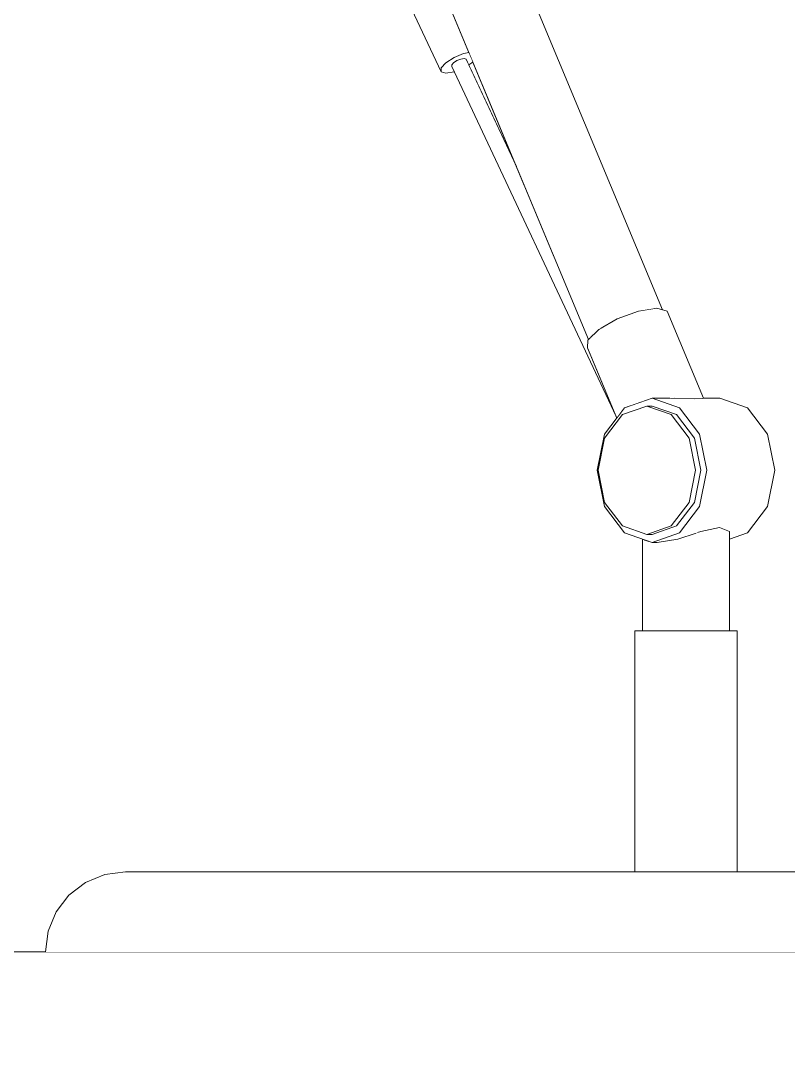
# Model space of a CAD drawing. Header units: millimetres. Extents: x 14397 to 67587, y -11631 to -8348.
# Drawn here: x 54717.2 to 54812.8, y -10893.3 to -10764.8 of the extents above; entities that cross this region are included whole.
import ezdxf

# ---------------------------------------------------------------- set-up
doc = ezdxf.new("R2010")
doc.units = ezdxf.units.MM
doc.header["$MEASUREMENT"] = 0
doc.linetypes.add('Wipeout_Contour', pattern=[1000, 0, -1000])
doc.layers.add('NewA-Ee_25_10-M_WallsInternal', color=7, linetype='Continuous')
doc.layers.add('NewA-Ee_40_20-M_GeneralFFAndEInternalMovable', color=7, linetype='Continuous')

# ---------------------------------------------------------------- blocks, each defined once
blk = doc.blocks.new('Section Elem_94_10', base_point=(69496.18, -115430.84))
at = {"color": 254, "linetype": 'Wipeout_Contour', "lineweight": 0, "ltscale": 7893286.550727231}
blk.add_wipeout([(58399.81, -8735.84), (54396.46, -8735.84), (54396.46, -11630.84), (54615.38, -11630.84), (54615.38, -11620.84), (54620.38, -11620.84), (54620.38, -10905.84), (54585.38, -10905.84), (54585.38, -10880.84), (54720.27, -10880.84), (54720.61, -10878.25), (54721.61, -10875.84), (54723.19, -10873.77), (54725.26, -10872.18), (54727.66, -10871.18), (54730.24, -10870.84), (54793.65, -10870.84), (54793.65, -10840.84), (54794.63, -10840.84), (54794.63, -10829.43), (54792.39, -10828.64), (54789.89, -10825.34), (54788.97, -10820.84), (54789.89, -10816.34), (54791.41, -10814.33), (54791.33, -10814.13), (54771.18, -10771.2), (54771.17, -10771.21), (54770.14, -10771.39), (54769.54, -10771.21), (54619.83, -10452.2), (54619.83, -10451.71), (54620.42, -10451.06), (54620.82, -10450.8), (54596.21, -10398.34), (54596.21, -10398.28), (54595.6, -10398.28), (54594.99, -10398.06), (54594.55, -10397.47), (54594.41, -10396.66), (54594.6, -10395.87), (54606.66, -10381.57), (54607.54, -10377.64), (54610.09, -10374.42), (54613.53, -10373.32), (54616.13, -10373.32), (54617.61, -10373.89), (54619.39, -10373.32), (54621.99, -10373.32), (54625.38, -10374.62), (54627.83, -10377.99), (54628.1, -10379.48), (54633.32, -10380.86), (54635, -10381.59), (54635.14, -10381.85), (54975.05, -10471.81), (54975.84, -10471.51), (54982.16, -10473.18), (54982.26, -10473.05), (54985.68, -10471.84), (54994.14, -10471.84), (54997.56, -10473.05), (55000.06, -10476.34), (55000.97, -10480.84), (55000.92, -10481.09), (55013.35, -10494.82), (55013.45, -10495.3), (55015.34, -10497.39), (55015.34, -10483.34), (55015.64, -10479.87), (55016.54, -10476.5), (55018.02, -10473.34), (55020.02, -10470.48), (55022.48, -10468.02), (55025.34, -10466.02), (55028.5, -10464.54), (55031.86, -10463.64), (55035.34, -10463.34), (55036.3, -10463.42), (55038.81, -10463.64), (55042.18, -10464.54), (55045.34, -10466.02), (55048.19, -10468.02), (55050.66, -10470.48), (55052.66, -10473.34), (55054.13, -10476.5), (55055.03, -10479.87), (55055.34, -10483.34), (55055.34, -10503.34), (55069.5, -10524.74), (55079.61, -10548.32), (55085.33, -10573.34), (54985.34, -10573.34), (54991.06, -10548.32), (55001.17, -10524.74), (55008.64, -10513.45), (55004.29, -10508.65), (55004.19, -10508.16), (55001.9, -10505.64), (55001.38, -10505.43), (54987.27, -10489.84), (54985.68, -10489.84), (54982.26, -10488.64), (54979.76, -10485.34), (54979.42, -10483.68), (54974.19, -10482.29), (54972.52, -10481.57), (54972.38, -10481.3), (54632.46, -10391.35), (54631.67, -10391.65), (54626.87, -10390.38), (54629.86, -10397.57), (54629.83, -10398.53), (54629.76, -10398.61), (54797.09, -10800.85), (54797.7, -10801.01), (54802.2, -10811.84), (54804.26, -10811.84), (54807.68, -10813.05), (54810.18, -10816.34), (54811.1, -10820.84), (54810.18, -10825.34), (54807.68, -10828.64), (54805.44, -10829.43), (54805.44, -10840.84), (54806.42, -10840.84), (54806.42, -10870.84), (54869.83, -10870.84), (54872.41, -10871.18), (54874.81, -10872.18), (54876.88, -10873.77), (54878.46, -10875.84), (54879.46, -10878.25), (54879.8, -10880.84), (55644.24, -10880.84), (55644.24, -10730.84), (57044.24, -10730.84), (57044.24, -9530.84), (58103.63, -9530.84), (58103.63, -11630.84), (58399.81, -11630.84)], dxfattribs=at).dxf.layer = 'NewA-Ee_25_10-M_WallsInternal'
at = {"color": 254, "linetype": 'Wipeout_Contour', "lineweight": 0, "ltscale": 223297.083155}
blk.add_wipeout([(54772.97, -10770.33), (54778.91, -10782.99), (54773.49, -10769.95), (54773.38, -10770.07)], dxfattribs=at).dxf.layer = 'NewA-Ee_25_10-M_WallsInternal'
blk = doc.blocks.new('Section Elem_99_10', base_point=(69496.18, -115430.84))
at = {"color": 254, "linetype": 'Wipeout_Contour', "lineweight": 0, "ltscale": 224724.455105}
blk.add_wipeout([(55644.24, -10880.84), (54585.38, -10880.84), (54585.38, -10905.84), (55644.24, -10905.84)], dxfattribs=at).dxf.layer = 'NewA-Ee_40_20-M_GeneralFFAndEInternalMovable'
at = {"layer": 'NewA-Ee_40_20-M_GeneralFFAndEInternalMovable', "color": 1, "linetype": 'Continuous', "lineweight": 18}
blk.add_line((54585.38, -10880.84), (55644.24, -10880.84), dxfattribs=at)
blk = doc.blocks.new('Section Elem_105_10', base_point=(69496.18, -115430.84))
at = {"color": 254, "linetype": 'Wipeout_Contour', "lineweight": 0, "ltscale": 223457.243472}
blk.add_wipeout([(54786.26, -10872.18), (54785.88, -10873.77), (54805.97, -10873.77), (54805.82, -10872.18)], dxfattribs=at).dxf.layer = 'NewA-Ee_40_20-M_GeneralFFAndEInternalMovable'
at = {"color": 254, "linetype": 'Wipeout_Contour', "lineweight": 0, "ltscale": 223542.40602}
blk.add_wipeout([(54826.63, -10880.84), (54826.52, -10878.25), (54806.17, -10878.25), (54806.2, -10880.84)], dxfattribs=at).dxf.layer = 'NewA-Ee_40_20-M_GeneralFFAndEInternalMovable'
at = {"color": 254, "linetype": 'Wipeout_Contour', "lineweight": 0, "ltscale": 223461.577349}
blk.add_wipeout([(54785.35, -10880.84), (54806.2, -10880.84), (54806.17, -10878.25), (54785.41, -10878.25)], dxfattribs=at).dxf.layer = 'NewA-Ee_40_20-M_GeneralFFAndEInternalMovable'
at = {"color": 254, "linetype": 'Wipeout_Contour', "lineweight": 0, "ltscale": 223459.766757}
blk.add_wipeout([(54785.59, -10875.84), (54785.41, -10878.25), (54806.17, -10878.25), (54806.1, -10875.84)], dxfattribs=at).dxf.layer = 'NewA-Ee_40_20-M_GeneralFFAndEInternalMovable'
at = {"color": 254, "linetype": 'Wipeout_Contour', "lineweight": 0, "ltscale": 223458.28861}
blk.add_wipeout([(54785.59, -10875.84), (54806.1, -10875.84), (54805.97, -10873.77), (54785.88, -10873.77)], dxfattribs=at).dxf.layer = 'NewA-Ee_40_20-M_GeneralFFAndEInternalMovable'
at = {"color": 254, "linetype": 'Wipeout_Contour', "lineweight": 0, "ltscale": 223380.74278}
blk.add_wipeout([(54785.41, -10878.25), (54785.59, -10875.84), (54766.07, -10875.84), (54765.64, -10878.25)], dxfattribs=at).dxf.layer = 'NewA-Ee_40_20-M_GeneralFFAndEInternalMovable'
at = {"color": 254, "linetype": 'Wipeout_Contour', "lineweight": 0, "ltscale": 223539.929329}
blk.add_wipeout([(54826.52, -10878.25), (54826.19, -10875.84), (54806.1, -10875.84), (54806.17, -10878.25)], dxfattribs=at).dxf.layer = 'NewA-Ee_40_20-M_GeneralFFAndEInternalMovable'
at = {"color": 254, "linetype": 'Wipeout_Contour', "lineweight": 0, "ltscale": 223380.551527}
blk.add_wipeout([(54766.76, -10873.77), (54766.07, -10875.84), (54785.59, -10875.84), (54785.88, -10873.77)], dxfattribs=at).dxf.layer = 'NewA-Ee_40_20-M_GeneralFFAndEInternalMovable'
at = {"color": 254, "linetype": 'Wipeout_Contour', "lineweight": 0, "ltscale": 223537.152117}
blk.add_wipeout([(54806.1, -10875.84), (54826.19, -10875.84), (54825.66, -10873.77), (54805.97, -10873.77)], dxfattribs=at).dxf.layer = 'NewA-Ee_40_20-M_GeneralFFAndEInternalMovable'
at = {"color": 254, "linetype": 'Wipeout_Contour', "lineweight": 0, "ltscale": 223381.890101}
blk.add_wipeout([(54785.35, -10880.84), (54785.41, -10878.25), (54765.64, -10878.25), (54765.49, -10880.84)], dxfattribs=at).dxf.layer = 'NewA-Ee_40_20-M_GeneralFFAndEInternalMovable'
at = {"color": 254, "linetype": 'Wipeout_Contour', "lineweight": 0, "ltscale": 223311.686724}
blk.add_wipeout([(54749.9, -10873.77), (54766.76, -10873.77), (54767.65, -10872.18), (54751.25, -10872.18)], dxfattribs=at).dxf.layer = 'NewA-Ee_40_20-M_GeneralFFAndEInternalMovable'
at = {"color": 254, "linetype": 'Wipeout_Contour', "lineweight": 0, "ltscale": 223534.263648}
blk.add_wipeout([(54805.97, -10873.77), (54825.66, -10873.77), (54824.97, -10872.18), (54805.82, -10872.18)], dxfattribs=at).dxf.layer = 'NewA-Ee_40_20-M_GeneralFFAndEInternalMovable'
at = {"color": 254, "linetype": 'Wipeout_Contour', "lineweight": 0, "ltscale": 223308.773598}
blk.add_wipeout([(54765.49, -10880.84), (54765.64, -10878.25), (54748.22, -10878.25), (54747.99, -10880.84)], dxfattribs=at).dxf.layer = 'NewA-Ee_40_20-M_GeneralFFAndEInternalMovable'
at = {"color": 254, "linetype": 'Wipeout_Contour', "lineweight": 0, "ltscale": 223531.460669}
blk.add_wipeout([(54824.97, -10872.18), (54824.17, -10871.18), (54805.63, -10871.18), (54805.82, -10872.18)], dxfattribs=at).dxf.layer = 'NewA-Ee_40_20-M_GeneralFFAndEInternalMovable'
at = {"color": 254, "linetype": 'Wipeout_Contour', "lineweight": 0, "ltscale": 223308.239335}
blk.add_wipeout([(54765.64, -10878.25), (54766.07, -10875.84), (54748.87, -10875.84), (54748.22, -10878.25)], dxfattribs=at).dxf.layer = 'NewA-Ee_40_20-M_GeneralFFAndEInternalMovable'
at = {"color": 254, "linetype": 'Wipeout_Contour', "lineweight": 0, "ltscale": 223456.702354}
blk.add_wipeout([(54786.71, -10871.18), (54786.26, -10872.18), (54805.82, -10872.18), (54805.63, -10871.18)], dxfattribs=at).dxf.layer = 'NewA-Ee_40_20-M_GeneralFFAndEInternalMovable'
at = {"color": 254, "linetype": 'Wipeout_Contour', "lineweight": 0, "ltscale": 223309.233064}
blk.add_wipeout([(54766.07, -10875.84), (54766.76, -10873.77), (54749.9, -10873.77), (54748.87, -10875.84)], dxfattribs=at).dxf.layer = 'NewA-Ee_40_20-M_GeneralFFAndEInternalMovable'
at = {"color": 254, "linetype": 'Wipeout_Contour', "lineweight": 0, "ltscale": 223456.701947}
blk.add_wipeout([(54787.18, -10870.84), (54786.71, -10871.18), (54805.63, -10871.18), (54805.43, -10870.84)], dxfattribs=at).dxf.layer = 'NewA-Ee_40_20-M_GeneralFFAndEInternalMovable'
at = {"color": 254, "linetype": 'Wipeout_Contour', "lineweight": 0, "ltscale": 223249.181454}
blk.add_wipeout([(54736.46, -10873.77), (54735.15, -10875.84), (54748.87, -10875.84), (54749.9, -10873.77)], dxfattribs=at).dxf.layer = 'NewA-Ee_40_20-M_GeneralFFAndEInternalMovable'
at = {"color": 254, "linetype": 'Wipeout_Contour', "lineweight": 0, "ltscale": 223383.022148}
blk.add_wipeout([(54786.26, -10872.18), (54786.71, -10871.18), (54768.69, -10871.18), (54767.65, -10872.18)], dxfattribs=at).dxf.layer = 'NewA-Ee_40_20-M_GeneralFFAndEInternalMovable'
at = {"color": 254, "linetype": 'Wipeout_Contour', "lineweight": 0, "ltscale": 223528.934031}
blk.add_wipeout([(54824.17, -10871.18), (54823.31, -10870.84), (54805.43, -10870.84), (54805.63, -10871.18)], dxfattribs=at).dxf.layer = 'NewA-Ee_40_20-M_GeneralFFAndEInternalMovable'
at = {"color": 254, "linetype": 'Wipeout_Contour', "lineweight": 0, "ltscale": 223247.189817}
blk.add_wipeout([(54735.15, -10875.84), (54734.32, -10878.25), (54748.22, -10878.25), (54748.87, -10875.84)], dxfattribs=at).dxf.layer = 'NewA-Ee_40_20-M_GeneralFFAndEInternalMovable'
at = {"color": 254, "linetype": 'Wipeout_Contour', "lineweight": 0, "ltscale": 279355.567479}
blk.add_wipeout([(54804.97, -10870.84), (54805.7, -10870.84), (54806.42, -10870.84), (54806.42, -10840.84), (54804.97, -10840.84)], dxfattribs=at).dxf.layer = 'NewA-Ee_40_20-M_GeneralFFAndEInternalMovable'
at = {"color": 254, "linetype": 'Wipeout_Contour', "lineweight": 0, "ltscale": 223385.515237}
blk.add_wipeout([(54786.71, -10871.18), (54787.18, -10870.84), (54769.81, -10870.84), (54768.69, -10871.18)], dxfattribs=at).dxf.layer = 'NewA-Ee_40_20-M_GeneralFFAndEInternalMovable'
at = {"color": 254, "linetype": 'Wipeout_Contour', "lineweight": 0, "ltscale": 223381.329067}
blk.add_wipeout([(54766.76, -10873.77), (54785.88, -10873.77), (54786.26, -10872.18), (54767.65, -10872.18)], dxfattribs=at).dxf.layer = 'NewA-Ee_40_20-M_GeneralFFAndEInternalMovable'
at = {"color": 254, "linetype": 'Wipeout_Contour', "lineweight": 0, "ltscale": 223204.489023}
blk.add_wipeout([(54725.85, -10875.84), (54735.15, -10875.84), (54736.46, -10873.77), (54727.35, -10873.77)], dxfattribs=at).dxf.layer = 'NewA-Ee_40_20-M_GeneralFFAndEInternalMovable'
at = {"color": 254, "linetype": 'Wipeout_Contour', "lineweight": 0, "ltscale": 223247.207791}
blk.add_wipeout([(54734.32, -10878.25), (54734.04, -10880.84), (54747.99, -10880.84), (54748.22, -10878.25)], dxfattribs=at).dxf.layer = 'NewA-Ee_40_20-M_GeneralFFAndEInternalMovable'
at = {"layer": 'NewA-Ee_40_20-M_GeneralFFAndEInternalMovable', "color": 6, "linetype": 'Continuous', "lineweight": 13}
blk.add_line((54806.42, -10870.84), (54806.42, -10840.84), dxfattribs=at)
at = {"color": 254, "linetype": 'Wipeout_Contour', "lineweight": 0, "ltscale": 279345.198362}
blk.add_wipeout([(54803.58, -10870.84), (54804.97, -10870.84), (54804.97, -10840.84), (54802.2, -10840.84), (54802.2, -10870.84)], dxfattribs=at).dxf.layer = 'NewA-Ee_40_20-M_GeneralFFAndEInternalMovable'
at = {"color": 254, "linetype": 'Wipeout_Contour', "lineweight": 0, "ltscale": 223320.215764}
blk.add_wipeout([(54754.5, -10870.84), (54752.82, -10871.18), (54768.69, -10871.18), (54769.81, -10870.84)], dxfattribs=at).dxf.layer = 'NewA-Ee_40_20-M_GeneralFFAndEInternalMovable'
at = {"color": 254, "linetype": 'Wipeout_Contour', "lineweight": 0, "ltscale": 223201.754366}
blk.add_wipeout([(54734.32, -10878.25), (54735.15, -10875.84), (54725.85, -10875.84), (54724.91, -10878.25)], dxfattribs=at).dxf.layer = 'NewA-Ee_40_20-M_GeneralFFAndEInternalMovable'
at = {"layer": 'NewA-Ee_40_20-M_GeneralFFAndEInternalMovable', "color": 6, "linetype": 'Continuous', "lineweight": 13}
for p, q in [((54769.81, -10870.84), (54787.18, -10870.84)), ((54805.43, -10870.84), (54823.31, -10870.84))]:
    blk.add_line(p, q, dxfattribs=at)
at = {"color": 254, "linetype": 'Wipeout_Contour', "lineweight": 0, "ltscale": 223462.080214}
blk.add_wipeout([(54804.21, -10840.84), (54805.44, -10840.84), (54805.44, -10828.48), (54804.21, -10827.97)], dxfattribs=at).dxf.layer = 'NewA-Ee_40_20-M_GeneralFFAndEInternalMovable'
at = {"color": 254, "linetype": 'Wipeout_Contour', "lineweight": 0, "ltscale": 223315.43279}
blk.add_wipeout([(54751.25, -10872.18), (54767.65, -10872.18), (54768.69, -10871.18), (54752.82, -10871.18)], dxfattribs=at).dxf.layer = 'NewA-Ee_40_20-M_GeneralFFAndEInternalMovable'
at = {"color": 254, "linetype": 'Wipeout_Contour', "lineweight": 0, "ltscale": 223201.387879}
blk.add_wipeout([(54734.04, -10880.84), (54734.32, -10878.25), (54724.91, -10878.25), (54724.59, -10880.84)], dxfattribs=at).dxf.layer = 'NewA-Ee_40_20-M_GeneralFFAndEInternalMovable'
at = {"layer": 'NewA-Ee_40_20-M_GeneralFFAndEInternalMovable', "color": 6, "linetype": 'Continuous', "lineweight": 13}
blk.add_line((54804.97, -10840.84), (54806.42, -10840.84), dxfattribs=at)
at = {"color": 254, "linetype": 'Wipeout_Contour', "lineweight": 0, "ltscale": 558634.281215}
blk.add_wipeout([(54801.73, -10825.34), (54799.22, -10828.64), (54801.49, -10828.64), (54801.59, -10828.57), (54801.86, -10828.48), (54804.21, -10827.97), (54805.44, -10828.48), (54805.44, -10828.64), (54807.68, -10828.64), (54810.18, -10825.34)], dxfattribs=at).dxf.layer = 'NewA-Ee_40_20-M_GeneralFFAndEInternalMovable'
at = {"color": 254, "linetype": 'Wipeout_Contour', "lineweight": 0, "ltscale": 223265.232626}
blk.add_wipeout([(54740.16, -10871.18), (54752.82, -10871.18), (54754.5, -10870.84), (54742.29, -10870.84)], dxfattribs=at).dxf.layer = 'NewA-Ee_40_20-M_GeneralFFAndEInternalMovable'
at = {"color": 254, "linetype": 'Wipeout_Contour', "lineweight": 0, "ltscale": 223253.046584}
blk.add_wipeout([(54736.46, -10873.77), (54749.9, -10873.77), (54751.25, -10872.18), (54738.17, -10872.18)], dxfattribs=at).dxf.layer = 'NewA-Ee_40_20-M_GeneralFFAndEInternalMovable'
at = {"color": 254, "linetype": 'Wipeout_Contour', "lineweight": 0, "ltscale": 223174.436103}
blk.add_wipeout([(54724.59, -10880.84), (54724.91, -10878.25), (54720.61, -10878.25), (54720.27, -10880.84)], dxfattribs=at).dxf.layer = 'NewA-Ee_40_20-M_GeneralFFAndEInternalMovable'
at = {"layer": 'NewA-Ee_40_20-M_GeneralFFAndEInternalMovable', "color": 6, "linetype": 'Continuous', "lineweight": 13}
blk.add_line((54754.5, -10870.84), (54769.81, -10870.84), dxfattribs=at)
at = {"color": 254, "linetype": 'Wipeout_Contour', "lineweight": 0, "ltscale": 223459.42393}
blk.add_wipeout([(54802.64, -10820.84), (54801.73, -10825.34), (54810.18, -10825.34), (54811.1, -10820.84)], dxfattribs=at).dxf.layer = 'NewA-Ee_40_20-M_GeneralFFAndEInternalMovable'
at = {"color": 254, "linetype": 'Wipeout_Contour', "lineweight": 0, "ltscale": 223435.304514}
blk.add_wipeout([(54798.84, -10827.77), (54801.07, -10824.84), (54800.42, -10824.84), (54798.19, -10827.77)], dxfattribs=at).dxf.layer = 'NewA-Ee_40_20-M_GeneralFFAndEInternalMovable'
at = {"color": 254, "linetype": 'Wipeout_Contour', "lineweight": 0, "ltscale": 223455.060531}
blk.add_wipeout([(54801.86, -10828.48), (54801.86, -10840.84), (54804.21, -10840.84), (54804.21, -10827.97)], dxfattribs=at).dxf.layer = 'NewA-Ee_40_20-M_GeneralFFAndEInternalMovable'
at = {"color": 254, "linetype": 'Wipeout_Contour', "lineweight": 0, "ltscale": 167597.676622}
blk.add_wipeout([(54807.68, -10828.64), (54805.44, -10828.64), (54805.44, -10829.43)], dxfattribs=at).dxf.layer = 'NewA-Ee_40_20-M_GeneralFFAndEInternalMovable'
at = {"color": 254, "linetype": 'Wipeout_Contour', "lineweight": 0, "ltscale": 223258.521434}
blk.add_wipeout([(54751.25, -10872.18), (54752.82, -10871.18), (54740.16, -10871.18), (54738.17, -10872.18)], dxfattribs=at).dxf.layer = 'NewA-Ee_40_20-M_GeneralFFAndEInternalMovable'
at = {"color": 254, "linetype": 'Wipeout_Contour', "lineweight": 0, "ltscale": 223175.02956}
blk.add_wipeout([(54724.91, -10878.25), (54725.85, -10875.84), (54721.61, -10875.84), (54720.61, -10878.25)], dxfattribs=at).dxf.layer = 'NewA-Ee_40_20-M_GeneralFFAndEInternalMovable'
at = {"layer": 'NewA-Ee_40_20-M_GeneralFFAndEInternalMovable', "color": 6, "linetype": 'Continuous', "lineweight": 13}
for p, q in [((54810.18, -10825.34), (54807.68, -10828.64)), ((54805.44, -10828.48), (54804.21, -10827.97)), ((54805.44, -10828.48), (54805.44, -10840.84)), ((54805.44, -10828.49), (54805.44, -10828.48)), ((54807.68, -10828.64), (54805.44, -10829.43)), ((54720.61, -10878.25), (54720.27, -10880.84))]:
    blk.add_line(p, q, dxfattribs=at)
at = {"color": 254, "linetype": 'Wipeout_Contour', "lineweight": 0, "ltscale": 223455.937334}
blk.add_wipeout([(54801.73, -10816.34), (54802.64, -10820.84), (54811.1, -10820.84), (54810.18, -10816.34)], dxfattribs=at).dxf.layer = 'NewA-Ee_40_20-M_GeneralFFAndEInternalMovable'
at = {"color": 254, "linetype": 'Wipeout_Contour', "lineweight": 0, "ltscale": 335151.538563}
blk.add_wipeout([(54795.81, -10829.84), (54796.46, -10829.84), (54799.02, -10829.41), (54801.23, -10828.68), (54801.49, -10828.64), (54799.22, -10828.64)], dxfattribs=at).dxf.layer = 'NewA-Ee_40_20-M_GeneralFFAndEInternalMovable'
at = {"color": 254, "linetype": 'Wipeout_Contour', "lineweight": 0, "ltscale": 279330.165193}
blk.add_wipeout([(54798.84, -10870.84), (54800.52, -10870.84), (54802.2, -10870.84), (54802.2, -10840.84), (54798.84, -10840.84)], dxfattribs=at).dxf.layer = 'NewA-Ee_40_20-M_GeneralFFAndEInternalMovable'
at = {"color": 254, "linetype": 'Wipeout_Contour', "lineweight": 0, "ltscale": 223224.313268}
blk.add_wipeout([(54740.16, -10871.18), (54742.29, -10870.84), (54734.02, -10870.84), (54731.58, -10871.18)], dxfattribs=at).dxf.layer = 'NewA-Ee_40_20-M_GeneralFFAndEInternalMovable'
at = {"color": 254, "linetype": 'Wipeout_Contour', "lineweight": 0, "ltscale": 223178.202406}
blk.add_wipeout([(54721.61, -10875.84), (54725.85, -10875.84), (54727.35, -10873.77), (54723.19, -10873.77)], dxfattribs=at).dxf.layer = 'NewA-Ee_40_20-M_GeneralFFAndEInternalMovable'
at = {"layer": 'NewA-Ee_40_20-M_GeneralFFAndEInternalMovable', "color": 6, "linetype": 'Continuous', "lineweight": 13}
for p, q in [((54811.1, -10820.84), (54810.18, -10825.34)), ((54742.29, -10870.84), (54754.5, -10870.84)), ((54721.61, -10875.84), (54720.61, -10878.25))]:
    blk.add_line(p, q, dxfattribs=at)
at = {"color": 254, "linetype": 'Wipeout_Contour', "lineweight": 0, "ltscale": 223446.212707}
blk.add_wipeout([(54807.68, -10813.05), (54799.22, -10813.05), (54801.73, -10816.34), (54810.18, -10816.34)], dxfattribs=at).dxf.layer = 'NewA-Ee_40_20-M_GeneralFFAndEInternalMovable'
at = {"color": 254, "linetype": 'Wipeout_Contour', "lineweight": 0, "ltscale": 223438.580275}
blk.add_wipeout([(54801.88, -10820.84), (54801.23, -10820.84), (54800.42, -10824.84), (54801.07, -10824.84)], dxfattribs=at).dxf.layer = 'NewA-Ee_40_20-M_GeneralFFAndEInternalMovable'
at = {"color": 254, "linetype": 'Wipeout_Contour', "lineweight": 0, "ltscale": 279314.496113}
blk.add_wipeout([(54795.81, -10870.84), (54797.32, -10870.84), (54798.84, -10870.84), (54798.84, -10840.84), (54795.81, -10840.84)], dxfattribs=at).dxf.layer = 'NewA-Ee_40_20-M_GeneralFFAndEInternalMovable'
at = {"color": 254, "linetype": 'Wipeout_Contour', "lineweight": 0, "ltscale": 223209.404991}
blk.add_wipeout([(54727.35, -10873.77), (54736.46, -10873.77), (54738.17, -10872.18), (54729.3, -10872.18)], dxfattribs=at).dxf.layer = 'NewA-Ee_40_20-M_GeneralFFAndEInternalMovable'
at = {"layer": 'NewA-Ee_40_20-M_GeneralFFAndEInternalMovable', "color": 6, "linetype": 'Continuous', "lineweight": 13}
blk.add_line((54810.18, -10816.34), (54811.1, -10820.84), dxfattribs=at)
at = {"color": 254, "linetype": 'Wipeout_Contour', "lineweight": 0, "ltscale": 670288.475568}
blk.add_wipeout([(54795.81, -10811.84), (54799.22, -10813.05), (54807.68, -10813.05), (54804.26, -10811.84), (54802.2, -10811.84), (54802.21, -10811.86), (54802.15, -10811.88), (54802.13, -10811.86), (54801.1, -10811.95), (54798.63, -10811.86), (54798.14, -10811.88), (54797.96, -10811.84)], dxfattribs=at).dxf.layer = 'NewA-Ee_40_20-M_GeneralFFAndEInternalMovable'
at = {"color": 254, "linetype": 'Wipeout_Contour', "lineweight": 0, "ltscale": 223435.480798}
blk.add_wipeout([(54801.23, -10820.84), (54801.88, -10820.84), (54801.07, -10816.84), (54800.42, -10816.84)], dxfattribs=at).dxf.layer = 'NewA-Ee_40_20-M_GeneralFFAndEInternalMovable'
at = {"color": 254, "linetype": 'Wipeout_Contour', "lineweight": 0, "ltscale": 391027.003057}
blk.add_wipeout([(54799.02, -10829.41), (54799.02, -10840.84), (54801.86, -10840.84), (54801.86, -10828.48), (54801.59, -10828.57), (54801.49, -10828.64), (54801.23, -10828.68)], dxfattribs=at).dxf.layer = 'NewA-Ee_40_20-M_GeneralFFAndEInternalMovable'
at = {"color": 254, "linetype": 'Wipeout_Contour', "lineweight": 0, "ltscale": 279302.389629}
blk.add_wipeout([(54795.81, -10870.84), (54795.81, -10840.84), (54793.9, -10840.84), (54793.9, -10870.84), (54794.86, -10870.84)], dxfattribs=at).dxf.layer = 'NewA-Ee_40_20-M_GeneralFFAndEInternalMovable'
at = {"color": 254, "linetype": 'Wipeout_Contour', "lineweight": 0, "ltscale": 223216.166795}
blk.add_wipeout([(54738.17, -10872.18), (54740.16, -10871.18), (54731.58, -10871.18), (54729.3, -10872.18)], dxfattribs=at).dxf.layer = 'NewA-Ee_40_20-M_GeneralFFAndEInternalMovable'
at = {"layer": 'NewA-Ee_40_20-M_GeneralFFAndEInternalMovable', "color": 6, "linetype": 'Continuous', "lineweight": 13}
for p, q in [((54804.26, -10811.84), (54807.68, -10813.05)), ((54807.68, -10813.05), (54810.18, -10816.34)), ((54802.2, -10840.84), (54804.97, -10840.84))]:
    blk.add_line(p, q, dxfattribs=at)
at = {"color": 254, "linetype": 'Wipeout_Contour', "lineweight": 0, "ltscale": 390962.425216}
blk.add_wipeout([(54794.12, -10801.01), (54791.47, -10801.98), (54795.6, -10811.91), (54795.81, -10811.84), (54797.96, -10811.84), (54798.14, -10811.88), (54798.63, -10811.86)], dxfattribs=at).dxf.layer = 'NewA-Ee_40_20-M_GeneralFFAndEInternalMovable'
at = {"color": 254, "linetype": 'Wipeout_Contour', "lineweight": 0, "ltscale": 167575.766379}
blk.add_wipeout([(54802.21, -10811.86), (54802.13, -10811.86), (54802.15, -10811.88)], dxfattribs=at).dxf.layer = 'NewA-Ee_40_20-M_GeneralFFAndEInternalMovable'
at = {"color": 254, "linetype": 'Wipeout_Contour', "lineweight": 0, "ltscale": 223426.836371}
blk.add_wipeout([(54800.42, -10816.84), (54801.07, -10816.84), (54798.84, -10813.91), (54798.19, -10813.91)], dxfattribs=at).dxf.layer = 'NewA-Ee_40_20-M_GeneralFFAndEInternalMovable'
at = {"color": 254, "linetype": 'Wipeout_Contour', "lineweight": 0, "ltscale": 223434.81994}
blk.add_wipeout([(54799.02, -10840.84), (54799.02, -10829.41), (54796.46, -10829.84), (54796.46, -10840.84)], dxfattribs=at).dxf.layer = 'NewA-Ee_40_20-M_GeneralFFAndEInternalMovable'
at = {"color": 254, "linetype": 'Wipeout_Contour', "lineweight": 0, "ltscale": 223435.261763}
blk.add_wipeout([(54793.9, -10840.84), (54793.65, -10840.84), (54793.65, -10870.84), (54793.9, -10870.84)], dxfattribs=at).dxf.layer = 'NewA-Ee_40_20-M_GeneralFFAndEInternalMovable'
at = {"color": 254, "linetype": 'Wipeout_Contour', "lineweight": 0, "ltscale": 223183.737616}
blk.add_wipeout([(54727.35, -10873.77), (54729.3, -10872.18), (54725.26, -10872.18), (54723.19, -10873.77)], dxfattribs=at).dxf.layer = 'NewA-Ee_40_20-M_GeneralFFAndEInternalMovable'
at = {"layer": 'NewA-Ee_40_20-M_GeneralFFAndEInternalMovable', "color": 6, "linetype": 'Continuous', "lineweight": 13}
for p, q in [((54793.65, -10870.84), (54793.65, -10840.84)), ((54793.65, -10840.84), (54793.9, -10840.84)), ((54798.84, -10840.84), (54802.2, -10840.84)), ((54787.18, -10870.84), (54805.43, -10870.84)), ((54723.19, -10873.77), (54721.61, -10875.84))]:
    blk.add_line(p, q, dxfattribs=at)
at = {"color": 254, "linetype": 'Wipeout_Contour', "lineweight": 0, "ltscale": 223411.779925}
blk.add_wipeout([(54794.12, -10801.01), (54798.63, -10811.86), (54801.1, -10811.95), (54796.4, -10800.66)], dxfattribs=at).dxf.layer = 'NewA-Ee_40_20-M_GeneralFFAndEInternalMovable'
at = {"color": 254, "linetype": 'Wipeout_Contour', "lineweight": 0, "ltscale": 223414.962571}
blk.add_wipeout([(54798.19, -10813.91), (54798.84, -10813.91), (54795.81, -10812.84), (54795.16, -10812.84)], dxfattribs=at).dxf.layer = 'NewA-Ee_40_20-M_GeneralFFAndEInternalMovable'
at = {"color": 254, "linetype": 'Wipeout_Contour', "lineweight": 0, "ltscale": 223426.530768}
blk.add_wipeout([(54798.19, -10827.77), (54795.16, -10828.84), (54795.81, -10828.84), (54798.84, -10827.77)], dxfattribs=at).dxf.layer = 'NewA-Ee_40_20-M_GeneralFFAndEInternalMovable'
at = {"color": 254, "linetype": 'Wipeout_Contour', "lineweight": 0, "ltscale": 279282.214681}
blk.add_wipeout([(54794.85, -10829.5), (54794.85, -10840.84), (54796.46, -10840.84), (54796.46, -10829.84), (54795.81, -10829.84)], dxfattribs=at).dxf.layer = 'NewA-Ee_40_20-M_GeneralFFAndEInternalMovable'
at = {"color": 254, "linetype": 'Wipeout_Contour', "lineweight": 0, "ltscale": 223191.257349}
blk.add_wipeout([(54729.3, -10872.18), (54731.58, -10871.18), (54727.66, -10871.18), (54725.26, -10872.18)], dxfattribs=at).dxf.layer = 'NewA-Ee_40_20-M_GeneralFFAndEInternalMovable'
at = {"layer": 'NewA-Ee_40_20-M_GeneralFFAndEInternalMovable', "color": 6, "linetype": 'Continuous', "lineweight": 13}
for p, q in [((54795.81, -10829.84), (54796.46, -10829.84)), ((54796.46, -10829.84), (54796.44, -10829.84)), ((54795.81, -10840.84), (54798.84, -10840.84)), ((54725.26, -10872.18), (54723.19, -10873.77))]:
    blk.add_line(p, q, dxfattribs=at)
at = {"color": 254, "linetype": 'Wipeout_Contour', "lineweight": 0, "ltscale": 223418.742406}
blk.add_wipeout([(54801.1, -10811.95), (54802.21, -10811.86), (54797.7, -10801.01), (54796.4, -10800.66)], dxfattribs=at).dxf.layer = 'NewA-Ee_40_20-M_GeneralFFAndEInternalMovable'
at = {"color": 254, "linetype": 'Wipeout_Contour', "lineweight": 0, "ltscale": 223422.967407}
blk.add_wipeout([(54794.63, -10829.43), (54794.63, -10840.84), (54794.85, -10840.84), (54794.85, -10829.5)], dxfattribs=at).dxf.layer = 'NewA-Ee_40_20-M_GeneralFFAndEInternalMovable'
at = {"color": 254, "linetype": 'Wipeout_Contour', "lineweight": 0, "ltscale": 223200.248691}
blk.add_wipeout([(54731.58, -10871.18), (54734.02, -10870.84), (54730.24, -10870.84), (54727.66, -10871.18)], dxfattribs=at).dxf.layer = 'NewA-Ee_40_20-M_GeneralFFAndEInternalMovable'
at = {"layer": 'NewA-Ee_40_20-M_GeneralFFAndEInternalMovable', "color": 6, "linetype": 'Continuous', "lineweight": 13}
for p, q in [((54798.1, -10811.88), (54798.63, -10811.86)), ((54798.63, -10811.86), (54801.1, -10811.95)), ((54801.1, -10811.95), (54802.21, -10811.86)), ((54802.21, -10811.86), (54802.14, -10811.88)), ((54802.2, -10811.84), (54804.26, -10811.84)), ((54793.9, -10840.84), (54795.81, -10840.84)), ((54727.66, -10871.18), (54725.26, -10872.18)), ((54730.24, -10870.84), (54727.66, -10871.18)), ((54730.24, -10870.84), (54734.02, -10870.84)), ((54734.02, -10870.84), (54742.29, -10870.84))]:
    blk.add_line(p, q, dxfattribs=at)
at = {"color": 254, "linetype": 'Wipeout_Contour', "lineweight": 0, "ltscale": 670240.526203}
blk.add_wipeout([(54789.89, -10816.84), (54789.08, -10820.84), (54789.89, -10824.84), (54792.12, -10827.77), (54795.16, -10828.84), (54798.19, -10827.77), (54800.42, -10824.84), (54801.23, -10820.84), (54800.42, -10816.84), (54798.19, -10813.91), (54795.16, -10812.84), (54792.12, -10813.91)], dxfattribs=at).dxf.layer = 'NewA-Ee_40_20-M_GeneralFFAndEInternalMovable'
at = {"layer": 'NewA-Ee_40_20-M_GeneralFFAndEInternalMovable', "color": 6, "linetype": 'Continuous', "lineweight": 13}
for p, q in [((54799.22, -10813.05), (54801.73, -10816.34)), ((54798.19, -10813.91), (54800.42, -10816.84)), ((54798.84, -10813.91), (54801.07, -10816.84)), ((54788.97, -10820.84), (54789.89, -10816.34)), ((54801.73, -10816.34), (54802.64, -10820.84)), ((54789.08, -10820.84), (54789.89, -10816.84)), ((54800.42, -10816.84), (54801.23, -10820.84)), ((54801.07, -10816.84), (54801.88, -10820.84)), ((54789.89, -10825.34), (54788.97, -10820.84)), ((54789.89, -10824.84), (54789.08, -10820.84)), ((54801.23, -10820.84), (54800.42, -10824.84)), ((54801.88, -10820.84), (54801.07, -10824.84)), ((54802.64, -10820.84), (54801.73, -10825.34)), ((54792.12, -10827.77), (54789.89, -10824.84)), ((54792.39, -10828.64), (54789.89, -10825.34)), ((54800.42, -10824.84), (54798.19, -10827.77)), ((54801.07, -10824.84), (54798.84, -10827.77)), ((54801.73, -10825.34), (54799.22, -10828.64)), ((54795.16, -10828.84), (54792.12, -10827.77)), ((54798.19, -10827.77), (54795.16, -10828.84)), ((54798.84, -10827.77), (54795.81, -10828.84)), ((54804.21, -10827.97), (54801.86, -10828.48)), ((54795.81, -10829.84), (54792.39, -10828.64)), ((54795.16, -10828.84), (54795.81, -10828.84)), ((54795.81, -10828.84), (54795.79, -10828.84)), ((54799.22, -10828.64), (54795.81, -10829.84)), ((54801.31, -10828.66), (54799.02, -10829.41)), ((54801.86, -10828.48), (54801.48, -10828.6)), ((54794.63, -10829.43), (54794.63, -10840.84)), ((54799.02, -10829.41), (54796.46, -10829.84))]:
    blk.add_line(p, q, dxfattribs=at)
at = {"color": 254, "linetype": 'Wipeout_Contour', "lineweight": 0, "ltscale": 279234.472268}
blk.add_wipeout([(54787.81, -10804.62), (54791.69, -10813.96), (54792.39, -10813.05), (54793.11, -10812.79), (54789.16, -10803.3)], dxfattribs=at).dxf.layer = 'NewA-Ee_40_20-M_GeneralFFAndEInternalMovable'
at = {"color": 254, "linetype": 'Wipeout_Contour', "lineweight": 0, "ltscale": 223383.375848}
blk.add_wipeout([(54787.81, -10804.62), (54787.78, -10805.59), (54791.41, -10814.33), (54791.69, -10813.96)], dxfattribs=at).dxf.layer = 'NewA-Ee_40_20-M_GeneralFFAndEInternalMovable'
at = {"color": 254, "linetype": 'Wipeout_Contour', "lineweight": 0, "ltscale": 279164.41282}
blk.add_wipeout([(54771.99, -10769.62), (54771.51, -10769.81), (54787.84, -10804.59), (54787.88, -10804.55), (54783.99, -10795.2)], dxfattribs=at).dxf.layer = 'NewA-Ee_40_20-M_GeneralFFAndEInternalMovable'
at = {"color": 254, "linetype": 'Wipeout_Contour', "lineweight": 0, "ltscale": 223392.140956}
blk.add_wipeout([(54791.47, -10801.98), (54789.16, -10803.3), (54793.11, -10812.79), (54795.6, -10811.91)], dxfattribs=at).dxf.layer = 'NewA-Ee_40_20-M_GeneralFFAndEInternalMovable'
at = {"layer": 'NewA-Ee_40_20-M_GeneralFFAndEInternalMovable', "color": 6, "linetype": 'Continuous', "lineweight": 13}
for p, q in [((54792.39, -10813.05), (54795.81, -10811.84)), ((54795.81, -10811.84), (54798.01, -10811.84)), ((54795.81, -10811.84), (54799.22, -10813.05)), ((54792.12, -10813.91), (54795.16, -10812.84)), ((54795.16, -10812.84), (54798.19, -10813.91)), ((54795.16, -10812.84), (54795.81, -10812.84)), ((54795.79, -10812.85), (54795.81, -10812.84)), ((54795.81, -10812.84), (54798.84, -10813.91))]:
    blk.add_line(p, q, dxfattribs=at)
at = {"color": 254, "linetype": 'Wipeout_Contour', "lineweight": 0, "ltscale": 335011.982159}
blk.add_wipeout([(54771.51, -10769.81), (54771.1, -10770.07), (54787.83, -10805.73), (54787.78, -10805.59), (54787.81, -10804.62), (54787.84, -10804.59)], dxfattribs=at).dxf.layer = 'NewA-Ee_40_20-M_GeneralFFAndEInternalMovable'
at = {"color": 254, "linetype": 'Wipeout_Contour', "lineweight": 0, "ltscale": 223311.960725}
blk.add_wipeout([(54772.4, -10769.55), (54771.99, -10769.62), (54783.99, -10795.2), (54780.52, -10786.85)], dxfattribs=at).dxf.layer = 'NewA-Ee_40_20-M_GeneralFFAndEInternalMovable'
at = {"color": 254, "linetype": 'Wipeout_Contour', "lineweight": 0, "ltscale": 223330.42886}
blk.add_wipeout([(54771.1, -10770.07), (54770.87, -10770.34), (54790.64, -10812.47), (54787.83, -10805.73)], dxfattribs=at).dxf.layer = 'NewA-Ee_40_20-M_GeneralFFAndEInternalMovable'
at = {"color": 254, "linetype": 'Wipeout_Contour', "lineweight": 0, "ltscale": 1060587.77246085}
blk.add_wipeout([(54769.54, -10770.73), (54769.54, -10771.21), (54770.14, -10771.39), (54771.17, -10771.21), (54771.18, -10771.2), (54770.87, -10770.53), (54770.87, -10770.34), (54771.1, -10770.07), (54771.51, -10769.81), (54771.99, -10769.62), (54772.4, -10769.55), (54772.64, -10769.62), (54772.97, -10770.33), (54773.38, -10770.07), (54773.49, -10769.95), (54773.02, -10768.82), (54772.34, -10768.94), (54771.15, -10769.42), (54770.13, -10770.07)], dxfattribs=at).dxf.layer = 'NewA-Ee_40_20-M_GeneralFFAndEInternalMovable'
at = {"color": 254, "linetype": 'Wipeout_Contour', "lineweight": 0, "ltscale": 223335.274429}
blk.add_wipeout([(54770.87, -10770.34), (54770.87, -10770.53), (54791.33, -10814.13), (54790.64, -10812.47)], dxfattribs=at).dxf.layer = 'NewA-Ee_40_20-M_GeneralFFAndEInternalMovable'
at = {"layer": 'NewA-Ee_40_20-M_GeneralFFAndEInternalMovable', "color": 6, "linetype": 'Continuous', "lineweight": 13}
for p, q in [((54791.41, -10814.33), (54787.78, -10805.59)), ((54789.89, -10816.34), (54792.39, -10813.05)), ((54789.89, -10816.84), (54792.12, -10813.91))]:
    blk.add_line(p, q, dxfattribs=at)
at = {"color": 254, "linetype": 'Wipeout_Contour', "lineweight": 0, "ltscale": 222862.336184}
blk.add_wipeout([(54620.42, -10451.06), (54770.13, -10770.07), (54771.15, -10769.42), (54621.44, -10450.4)], dxfattribs=at).dxf.layer = 'NewA-Ee_40_20-M_GeneralFFAndEInternalMovable'
at = {"color": 254, "linetype": 'Wipeout_Contour', "lineweight": 0, "ltscale": 223305.190733}
blk.add_wipeout([(54772.64, -10769.62), (54772.4, -10769.55), (54780.52, -10786.85), (54778.91, -10782.99)], dxfattribs=at).dxf.layer = 'NewA-Ee_40_20-M_GeneralFFAndEInternalMovable'
at = {"color": 254, "linetype": 'Wipeout_Contour', "lineweight": 0, "ltscale": 222859.665237}
blk.add_wipeout([(54619.83, -10451.71), (54769.54, -10770.73), (54770.13, -10770.07), (54620.42, -10451.06)], dxfattribs=at).dxf.layer = 'NewA-Ee_40_20-M_GeneralFFAndEInternalMovable'
at = {"color": 254, "linetype": 'Wipeout_Contour', "lineweight": 0, "ltscale": 222858.948653}
blk.add_wipeout([(54619.83, -10451.71), (54619.83, -10452.2), (54769.54, -10771.21), (54769.54, -10770.73)], dxfattribs=at).dxf.layer = 'NewA-Ee_40_20-M_GeneralFFAndEInternalMovable'
at = {"color": 254, "linetype": 'Wipeout_Contour', "lineweight": 0, "ltscale": 278743.828487}
blk.add_wipeout([(54623.75, -10398.65), (54621.65, -10399.86), (54789.42, -10803.15), (54791.47, -10801.98), (54791.53, -10801.96)], dxfattribs=at).dxf.layer = 'NewA-Ee_40_20-M_GeneralFFAndEInternalMovable'
at = {"color": 254, "linetype": 'Wipeout_Contour', "lineweight": 0, "ltscale": 222906.183197}
blk.add_wipeout([(54626.16, -10397.78), (54623.75, -10398.65), (54791.53, -10801.96), (54793.94, -10801.08)], dxfattribs=at).dxf.layer = 'NewA-Ee_40_20-M_GeneralFFAndEInternalMovable'
at = {"color": 254, "linetype": 'Wipeout_Contour', "lineweight": 0, "ltscale": 278762.645499}
blk.add_wipeout([(54628.23, -10397.45), (54626.16, -10397.78), (54793.94, -10801.08), (54794.12, -10801.01), (54795.99, -10800.72)], dxfattribs=at).dxf.layer = 'NewA-Ee_40_20-M_GeneralFFAndEInternalMovable'
at = {"color": 254, "linetype": 'Wipeout_Contour', "lineweight": 0, "ltscale": 278771.052884}
blk.add_wipeout([(54628.23, -10397.45), (54795.99, -10800.72), (54796.4, -10800.66), (54797.09, -10800.85), (54629.41, -10397.78)], dxfattribs=at).dxf.layer = 'NewA-Ee_40_20-M_GeneralFFAndEInternalMovable'
at = {"layer": 'NewA-Ee_40_20-M_GeneralFFAndEInternalMovable', "color": 6, "linetype": 'Continuous', "lineweight": 13}
for p, q in [((54794.12, -10801.01), (54796.4, -10800.66)), ((54796.4, -10800.66), (54797.7, -10801.01)), ((54791.47, -10801.98), (54794.12, -10801.01)), ((54802.21, -10811.86), (54797.7, -10801.01)), ((54797.7, -10801.01), (54797.7, -10801.03))]:
    blk.add_line(p, q, dxfattribs=at)
at = {"color": 254, "linetype": 'Wipeout_Contour', "lineweight": 0, "ltscale": 278736.141192}
blk.add_wipeout([(54620.42, -10401.06), (54788.16, -10804.28), (54789.16, -10803.3), (54789.42, -10803.15), (54621.65, -10399.86)], dxfattribs=at).dxf.layer = 'NewA-Ee_40_20-M_GeneralFFAndEInternalMovable'
at = {"layer": 'NewA-Ee_40_20-M_GeneralFFAndEInternalMovable', "color": 6, "linetype": 'Continuous', "lineweight": 13}
blk.add_line((54789.16, -10803.3), (54791.47, -10801.98), dxfattribs=at)
at = {"color": 254, "linetype": 'Wipeout_Contour', "lineweight": 0, "ltscale": 222890.348737}
blk.add_wipeout([(54620.39, -10401.94), (54787.88, -10804.55), (54788.16, -10804.28), (54620.42, -10401.06)], dxfattribs=at).dxf.layer = 'NewA-Ee_40_20-M_GeneralFFAndEInternalMovable'
at = {"layer": 'NewA-Ee_40_20-M_GeneralFFAndEInternalMovable', "color": 6, "linetype": 'Continuous', "lineweight": 13}
for p, q in [((54769.54, -10770.73), (54770.13, -10770.07)), ((54770.87, -10770.34), (54771.1, -10770.07)), ((54773.38, -10770.07), (54772.97, -10770.33)), ((54773.49, -10769.95), (54773.38, -10770.07)), ((54769.54, -10771.21), (54769.54, -10770.73)), ((54770.14, -10771.39), (54769.54, -10771.21)), ((54771.17, -10771.21), (54770.14, -10771.39)), ((54770.87, -10770.53), (54770.87, -10770.34)), ((54791.33, -10814.13), (54770.87, -10770.53)), ((54771.18, -10771.2), (54771.17, -10771.21)), ((54787.81, -10804.62), (54789.16, -10803.3)), ((54787.78, -10805.59), (54787.81, -10804.62))]:
    blk.add_line(p, q, dxfattribs=at)
at = {"color": 254, "linetype": 'Wipeout_Contour', "lineweight": 0, "ltscale": 222866.245822}
blk.add_wipeout([(54622.63, -10449.92), (54621.44, -10450.4), (54771.15, -10769.42), (54772.34, -10768.94)], dxfattribs=at).dxf.layer = 'NewA-Ee_40_20-M_GeneralFFAndEInternalMovable'
at = {"layer": 'NewA-Ee_40_20-M_GeneralFFAndEInternalMovable', "color": 6, "linetype": 'Continuous', "lineweight": 13}
for p, q in [((54771.1, -10770.07), (54771.51, -10769.81)), ((54771.51, -10769.81), (54771.99, -10769.62)), ((54778.91, -10782.99), (54772.64, -10769.62)), ((54772.64, -10769.62), (54772.64, -10769.63))]:
    blk.add_line(p, q, dxfattribs=at)
at = {"color": 254, "linetype": 'Wipeout_Contour', "lineweight": 0, "ltscale": 278686.958628}
blk.add_wipeout([(54623.66, -10449.74), (54622.63, -10449.92), (54772.34, -10768.94), (54773.02, -10768.82), (54770.06, -10761.71)], dxfattribs=at).dxf.layer = 'NewA-Ee_40_20-M_GeneralFFAndEInternalMovable'
at = {"layer": 'NewA-Ee_40_20-M_GeneralFFAndEInternalMovable', "color": 6, "linetype": 'Continuous', "lineweight": 13}
for p, q in [((54797.09, -10800.85), (54629.41, -10397.78)), ((54787.88, -10804.55), (54620.39, -10401.94)), ((54769.54, -10771.21), (54619.83, -10452.2)), ((54772.34, -10768.94), (54773.02, -10768.82)), ((54770.13, -10770.07), (54771.15, -10769.42)), ((54771.15, -10769.42), (54772.34, -10768.94)), ((54771.99, -10769.62), (54772.4, -10769.55)), ((54772.4, -10769.55), (54772.64, -10769.62))]:
    blk.add_line(p, q, dxfattribs=at)

msp = doc.modelspace()

# ---------------------------------------------------------------- block references
at = {"layer": 'NewA-Ee_25_10-M_WallsInternal', "lineweight": 0}
msp.add_blockref('Section Elem_94_10', (69496.18, -115430.84), dxfattribs=at)

# ---------------------------------------------------------------- next in the draw order: block references
at = {"layer": 'NewA-Ee_40_20-M_GeneralFFAndEInternalMovable', "lineweight": 0}
msp.add_blockref('Section Elem_99_10', (69496.18, -115430.84), dxfattribs=at)

# ---------------------------------------------------------------- next in the draw order: block references
msp.add_blockref('Section Elem_105_10', (69496.18, -115430.84), dxfattribs=at)

doc.saveas('drawing.dxf')
